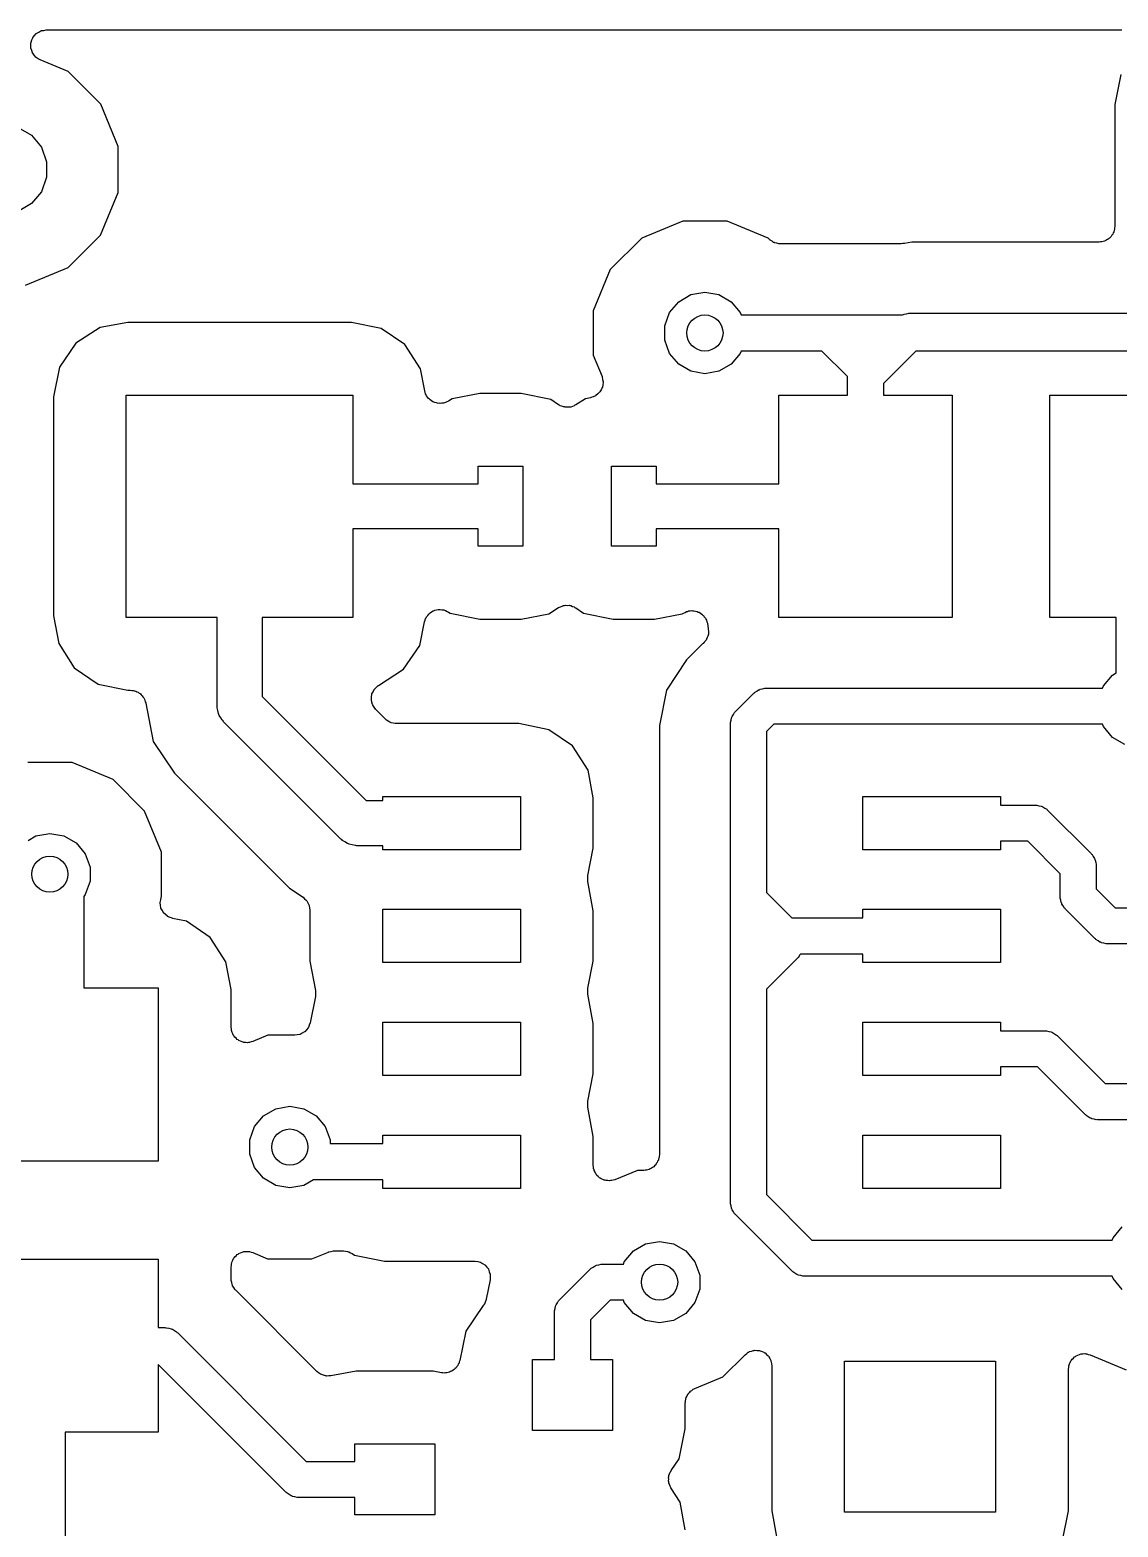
# Model space of a CAD drawing. Extents: x 91.5 to 190, y -113.6 to -60.2.
# Drawn here: x 115.16 to 127.4, y -77.97 to -61.12 of the extents above; entities that cross this region are included whole.
import ezdxf

# ---------------------------------------------------------------- set-up
doc = ezdxf.new("R2010")
doc.units = 0
doc.header["$MEASUREMENT"] = 0
doc.layers.add('BLACK', color=7, linetype='CONTINUOUS')

msp = doc.modelspace()

# ---------------------------------------------------------------- linework, layer by layer
at = {"layer": 'Black'}
for p, q in [((115.233, -61.1562), (115.256, -61.1439)), ((115.256, -61.1439), (115.279, -61.1306)), ((115.279, -61.1306), (115.283, -61.1299)), ((115.283, -61.1299), (115.287, -61.1281)), ((115.287, -61.1281), (115.313, -61.1246)), ((115.313, -61.1246), (115.339, -61.12)), ((115.339, -61.12), (127.44, -61.12)), ((115.165, -61.3183), (115.166, -61.2917)), ((115.166, -61.322), (115.165, -61.3183)), ((115.166, -61.265), (115.168, -61.2613)), ((115.166, -61.2917), (115.166, -61.265)), ((115.168, -61.2574), (115.178, -61.2328)), ((115.168, -61.2613), (115.168, -61.2574)), ((115.178, -61.2328), (115.187, -61.2077)), ((115.187, -61.2077), (115.19, -61.2047)), ((115.19, -61.2047), (115.191, -61.2011)), ((115.191, -61.2011), (115.209, -61.1815)), ((115.209, -61.1815), (115.226, -61.1611)), ((115.226, -61.1611), (115.23, -61.1591)), ((115.23, -61.1591), (115.233, -61.1562)), ((115.166, -61.326), (115.166, -61.322)), ((115.176, -61.351), (115.166, -61.326)), ((115.183, -61.3764), (115.176, -61.351)), ((115.186, -61.3795), (115.183, -61.3764)), ((115.187, -61.3832), (115.186, -61.3795)), ((115.204, -61.4036), (115.187, -61.3832)), ((115.221, -61.4248), (115.204, -61.4036)), ((115.224, -61.4269), (115.221, -61.4248)), ((115.226, -61.4299), (115.224, -61.4269)), ((115.249, -61.4433), (115.226, -61.4299)), ((115.272, -61.4576), (115.249, -61.4433)), ((115.587, -61.5886), (115.272, -61.4576)), ((115.953, -61.9546), (115.587, -61.5886)), ((127.429, -61.6227), (127.361, -61.9576)), ((116.15, -62.4325), (115.953, -61.9546)), ((127.361, -61.9576), (127.361, -63.3313)), ((115.022, -62.2184), (115.173, -62.3055)), ((115.173, -62.3055), (115.285, -62.439)), ((115.285, -62.439), (115.344, -62.6028)), ((116.15, -62.9497), (116.15, -62.4325)), ((115.344, -62.6028), (115.344, -62.7772)), ((115.344, -62.7772), (115.285, -62.941)), ((115.285, -62.941), (115.173, -63.0745)), ((115.951, -63.4274), (116.15, -62.9497)), ((115.173, -63.0745), (115.022, -63.1616)), ((122.501, -63.2726), (122.039, -63.4636)), ((123.001, -63.273), (122.501, -63.2726)), ((123.463, -63.4648), (123.001, -63.273)), ((127.361, -63.3313), (127.358, -63.3464)), ((115.585, -63.7927), (115.951, -63.4274)), ((122.039, -63.4636), (121.685, -63.8169)), ((123.474, -63.4753), (123.463, -63.4648)), ((123.48, -63.4798), (123.474, -63.4753)), ((123.485, -63.4857), (123.48, -63.4798)), ((123.505, -63.4972), (123.485, -63.4857)), ((123.523, -63.5103), (123.505, -63.4972)), ((125.077, -63.5068), (124.994, -63.5234)), ((127.185, -63.5068), (125.077, -63.5068)), ((127.201, -63.5041), (127.185, -63.5068)), ((127.216, -63.5041), (127.201, -63.5041)), ((127.23, -63.4989), (127.216, -63.5041)), ((127.245, -63.4962), (127.23, -63.4989)), ((127.259, -63.4885), (127.245, -63.4962)), ((127.273, -63.4833), (127.259, -63.4885)), ((127.285, -63.4734), (127.273, -63.4833)), ((127.298, -63.4657), (127.285, -63.4734)), ((127.308, -63.454), (127.298, -63.4657)), ((127.32, -63.4441), (127.308, -63.454)), ((127.328, -63.4308), (127.32, -63.4441)), ((127.337, -63.419), (127.328, -63.4308)), ((127.343, -63.4046), (127.337, -63.419)), ((127.35, -63.3913), (127.343, -63.4046)), ((127.353, -63.3762), (127.35, -63.3913)), ((127.358, -63.3618), (127.353, -63.3762)), ((127.358, -63.3464), (127.358, -63.3618)), ((123.531, -63.5123), (123.523, -63.5103)), ((123.538, -63.5162), (123.531, -63.5123)), ((123.56, -63.5202), (123.538, -63.5162)), ((123.582, -63.5261), (123.56, -63.5202)), ((123.59, -63.5254), (123.582, -63.5261)), ((123.598, -63.5268), (123.59, -63.5254)), ((124.959, -63.5268), (123.598, -63.5268)), ((124.976, -63.5238), (124.959, -63.5268)), ((124.994, -63.5234), (124.976, -63.5238)), ((115.107, -63.9902), (115.585, -63.7927)), ((121.685, -63.8169), (121.493, -64.2788)), ((122.353, -64.3005), (122.455, -64.1784)), ((122.455, -64.1784), (122.593, -64.0987)), ((122.593, -64.0987), (122.75, -64.0711)), ((122.75, -64.0711), (122.907, -64.0987)), ((122.907, -64.0987), (123.045, -64.1784)), ((123.045, -64.1784), (123.147, -64.3005)), ((121.493, -64.2788), (121.493, -64.779)), ((122.298, -64.4503), (122.353, -64.3005)), ((123.147, -64.3005), (123.157, -64.3268)), ((123.157, -64.3268), (124.973, -64.3268)), ((124.973, -64.3268), (124.974, -64.3258)), ((124.974, -64.3258), (124.983, -64.3235)), ((124.983, -64.3235), (124.991, -64.3191)), ((124.991, -64.3191), (125.017, -64.3144)), ((125.017, -64.3144), (125.042, -64.3076)), ((125.042, -64.3076), (125.051, -64.3084)), ((125.051, -64.3084), (125.06, -64.3068)), ((125.06, -64.3068), (128.88, -64.3068)), ((115.945, -64.4695), (115.671, -64.6454)), ((116.256, -64.4109), (115.945, -64.4695)), ((118.772, -64.4109), (116.256, -64.4109)), ((119.107, -64.4787), (118.772, -64.4109)), ((119.375, -64.6613), (119.107, -64.4787)), ((122.298, -64.6097), (122.298, -64.4503)), ((115.671, -64.6454), (115.489, -64.9127)), ((119.55, -64.9346), (119.375, -64.6613)), ((122.353, -64.7595), (122.298, -64.6097)), ((121.493, -64.779), (121.592, -65.0192)), ((122.455, -64.8816), (122.353, -64.7595)), ((123.147, -64.7595), (123.045, -64.8816)), ((123.157, -64.7332), (123.147, -64.7595)), ((124.066, -64.7332), (123.157, -64.7332)), ((124.352, -65.0192), (124.066, -64.7332)), ((125.124, -64.7332), (124.758, -65.0992)), ((128.816, -64.7332), (125.124, -64.7332)), ((115.489, -64.9127), (115.421, -65.2476)), ((119.597, -65.1805), (119.55, -64.9346)), ((121.592, -65.0192), (121.592, -65.022)), ((121.592, -65.022), (121.594, -65.0243)), ((121.594, -65.0243), (121.599, -65.0517)), ((122.593, -64.9613), (122.455, -64.8816)), ((122.75, -64.9889), (122.593, -64.9613)), ((122.907, -64.9613), (122.75, -64.9889)), ((123.045, -64.8816), (122.907, -64.9613)), ((124.352, -65.23), (124.352, -65.0192)), ((119.603, -65.1978), (119.597, -65.1805)), ((121.569, -65.1932), (121.567, -65.1951)), ((121.582, -65.1686), (121.569, -65.1932)), ((121.595, -65.1444), (121.582, -65.1686)), ((121.596, -65.1416), (121.595, -65.1444)), ((121.597, -65.1392), (121.596, -65.1416)), ((121.601, -65.1117), (121.597, -65.1392)), ((121.599, -65.0517), (121.605, -65.0788)), ((121.605, -65.0842), (121.601, -65.1117)), ((121.605, -65.0788), (121.605, -65.0815)), ((121.605, -65.0815), (121.605, -65.0842)), ((124.758, -65.0992), (124.758, -65.23)), ((115.421, -65.2476), (115.421, -67.7136)), ((116.24, -67.73), (116.24, -65.23)), ((116.24, -65.23), (118.79, -65.23)), ((118.79, -65.23), (118.79, -66.226)), ((119.607, -65.2159), (119.603, -65.1978)), ((119.614, -65.2261), (119.607, -65.2159)), ((119.618, -65.2375), (119.614, -65.2261)), ((119.63, -65.2516), (119.618, -65.2375)), ((119.64, -65.2672), (119.63, -65.2516)), ((119.65, -65.2745), (119.64, -65.2672)), ((119.658, -65.2837), (119.65, -65.2745)), ((119.674, -65.2928), (119.658, -65.2837)), ((119.689, -65.3041), (119.674, -65.2928)), ((119.7, -65.3077), (119.689, -65.3041)), ((119.711, -65.3136), (119.7, -65.3077)), ((119.729, -65.3166), (119.711, -65.3136)), ((119.747, -65.3221), (119.729, -65.3166)), ((119.759, -65.3215), (119.747, -65.3221)), ((119.771, -65.3235), (119.759, -65.3215)), ((119.789, -65.3201), (119.771, -65.3235)), ((119.808, -65.3192), (119.789, -65.3201)), ((119.819, -65.3145), (119.808, -65.3192)), ((119.831, -65.3122), (119.819, -65.3145)), ((119.847, -65.3028), (119.831, -65.3122)), ((119.864, -65.2956), (119.847, -65.3028)), ((119.905, -65.2695), (119.864, -65.2956)), ((120.216, -65.2109), (119.905, -65.2695)), ((120.682, -65.2109), (120.216, -65.2109)), ((121.017, -65.2787), (120.682, -65.2109)), ((121.102, -65.3367), (121.017, -65.2787)), ((121.112, -65.3412), (121.102, -65.3367)), ((121.121, -65.3478), (121.112, -65.3412)), ((121.14, -65.3537), (121.121, -65.3478)), ((121.158, -65.3618), (121.14, -65.3537)), ((121.169, -65.3626), (121.158, -65.3618)), ((121.258, -65.3553), (121.24, -65.3629)), ((121.277, -65.35), (121.258, -65.3553)), ((121.286, -65.3436), (121.277, -65.35)), ((121.296, -65.3394), (121.286, -65.3436)), ((121.405, -65.2695), (121.296, -65.3394)), ((121.462, -65.2587), (121.405, -65.2695)), ((121.465, -65.2578), (121.462, -65.2587)), ((121.467, -65.2576), (121.465, -65.2578)), ((121.493, -65.247), (121.467, -65.2576)), ((121.519, -65.2372), (121.493, -65.247)), ((121.521, -65.2354), (121.519, -65.2372)), ((121.524, -65.2344), (121.521, -65.2354)), ((121.544, -65.2156), (121.524, -65.2344)), ((121.565, -65.1975), (121.544, -65.2156)), ((121.567, -65.1951), (121.565, -65.1975)), ((123.58, -66.226), (123.58, -65.23)), ((123.58, -65.23), (124.352, -65.23)), ((124.758, -65.23), (125.53, -65.23)), ((125.53, -65.23), (125.53, -67.73)), ((126.63, -67.73), (126.63, -65.23)), ((126.63, -65.23), (128.58, -65.23)), ((121.179, -65.3659), (121.169, -65.3626)), ((121.199, -65.3649), (121.179, -65.3659)), ((121.218, -65.3664), (121.199, -65.3649)), ((121.229, -65.3635), (121.218, -65.3664)), ((121.24, -65.3629), (121.229, -65.3635)), ((120.2, -66.226), (120.2, -66.03)), ((120.2, -66.03), (120.7, -66.03)), ((120.7, -66.03), (120.7, -66.4355)), ((121.7, -66.4355), (121.7, -66.03)), ((121.7, -66.03), (122.2, -66.03)), ((122.2, -66.03), (122.2, -66.226)), ((118.79, -66.226), (120.2, -66.226)), ((122.2, -66.226), (123.58, -66.226)), ((120.7, -66.4355), (120.7, -66.4359)), ((120.7, -66.4359), (120.7, -66.5241)), ((120.7, -66.5241), (120.7, -66.5245)), ((120.7, -66.5245), (120.7, -66.93)), ((121.7, -66.4359), (121.7, -66.4355)), ((121.7, -66.5241), (121.7, -66.4359)), ((121.7, -66.5245), (121.7, -66.5241)), ((121.7, -66.93), (121.7, -66.5245)), ((120.2, -66.734), (118.79, -66.734)), ((118.79, -66.734), (118.79, -67.73)), ((120.2, -66.93), (120.2, -66.734)), ((123.58, -66.734), (122.2, -66.734)), ((122.2, -66.734), (122.2, -66.93)), ((123.58, -67.73), (123.58, -66.734)), ((120.7, -66.93), (120.2, -66.93)), ((122.2, -66.93), (121.7, -66.93)), ((115.421, -67.7136), (115.48, -68.0254)), ((119.618, -67.7235), (119.631, -67.7087)), ((119.631, -67.7087), (119.642, -67.6924)), ((119.642, -67.6924), (119.651, -67.686)), ((119.651, -67.686), (119.658, -67.6778)), ((119.658, -67.6778), (119.675, -67.6684)), ((119.675, -67.6684), (119.691, -67.6569)), ((119.691, -67.6569), (119.702, -67.6539)), ((119.702, -67.6539), (119.712, -67.6487)), ((119.712, -67.6487), (119.731, -67.6457)), ((119.731, -67.6457), (119.75, -67.6404)), ((119.75, -67.6404), (119.761, -67.6412)), ((119.761, -67.6412), (119.772, -67.6396)), ((119.772, -67.6396), (119.791, -67.6435)), ((119.791, -67.6435), (119.811, -67.645)), ((119.811, -67.645), (119.821, -67.6495)), ((119.821, -67.6495), (119.832, -67.6517)), ((119.832, -67.6517), (119.848, -67.662)), ((119.848, -67.662), (119.866, -67.6702)), ((119.866, -67.6702), (119.883, -67.6813)), ((119.883, -67.6813), (120.218, -67.7491)), ((120.684, -67.7491), (120.995, -67.6905)), ((120.995, -67.6905), (121.104, -67.6206)), ((121.104, -67.6206), (121.114, -67.6164)), ((121.114, -67.6164), (121.123, -67.61)), ((121.123, -67.61), (121.142, -67.6047)), ((121.142, -67.6047), (121.16, -67.5971)), ((121.16, -67.5971), (121.171, -67.5965)), ((121.171, -67.5965), (121.182, -67.5936)), ((121.182, -67.5936), (121.201, -67.5951)), ((121.201, -67.5951), (121.221, -67.5941)), ((121.221, -67.5941), (121.231, -67.5974)), ((121.231, -67.5974), (121.242, -67.5982)), ((121.242, -67.5982), (121.26, -67.6063)), ((121.26, -67.6063), (121.279, -67.6122)), ((121.279, -67.6122), (121.288, -67.6188)), ((121.288, -67.6188), (121.298, -67.6233)), ((121.298, -67.6233), (121.383, -67.6813)), ((121.383, -67.6813), (121.718, -67.7491)), ((122.184, -67.7491), (122.495, -67.6905)), ((122.495, -67.6905), (122.509, -67.6816)), ((122.509, -67.6816), (122.526, -67.6744)), ((122.526, -67.6744), (122.542, -67.665)), ((122.542, -67.665), (122.554, -67.6627)), ((122.554, -67.6627), (122.565, -67.658)), ((122.565, -67.658), (122.584, -67.6571)), ((122.584, -67.6571), (122.602, -67.6537)), ((122.602, -67.6537), (122.614, -67.6557)), ((122.614, -67.6557), (122.626, -67.6551)), ((122.626, -67.6551), (122.644, -67.6606)), ((122.644, -67.6606), (122.662, -67.6636)), ((122.662, -67.6636), (122.673, -67.6696)), ((122.673, -67.6696), (122.684, -67.6732)), ((122.684, -67.6732), (122.699, -67.6844)), ((122.699, -67.6844), (122.715, -67.6935)), ((122.715, -67.6935), (122.723, -67.7027)), ((122.723, -67.7027), (122.733, -67.7101)), ((122.733, -67.7101), (122.743, -67.7257)), ((117.261, -67.73), (116.24, -67.73)), ((117.261, -68.725), (117.261, -67.73)), ((118.79, -67.73), (117.769, -67.73)), ((117.769, -67.73), (117.769, -68.6198)), ((119.541, -68.0473), (119.595, -67.7802)), ((119.595, -67.7802), (119.603, -67.7618)), ((119.603, -67.7618), (119.607, -67.7427)), ((119.607, -67.7427), (119.614, -67.7337)), ((119.614, -67.7337), (119.618, -67.7235)), ((120.218, -67.7491), (120.684, -67.7491)), ((121.718, -67.7491), (122.184, -67.7491)), ((122.743, -67.7257), (122.755, -67.7397)), ((122.755, -67.7397), (122.759, -67.7511)), ((122.759, -67.7511), (122.766, -67.7613)), ((122.766, -67.7613), (122.77, -67.7794)), ((122.77, -67.7794), (122.777, -67.7968)), ((122.777, -67.7968), (122.788, -67.858)), ((122.788, -67.858), (122.788, -67.8687)), ((122.788, -67.8687), (122.791, -67.879)), ((122.791, -67.879), (122.789, -67.8989)), ((125.53, -67.73), (123.58, -67.73)), ((127.376, -67.73), (126.63, -67.73)), ((127.376, -68.3548), (127.376, -67.73)), ((115.48, -68.0254), (115.655, -68.2987)), ((119.359, -68.3146), (119.541, -68.0473)), ((122.724, -68.027), (122.543, -68.2084)), ((122.73, -68.0236), (122.724, -68.027)), ((122.743, -68.0081), (122.73, -68.0236)), ((122.757, -67.9943), (122.743, -68.0081)), ((122.762, -67.9847), (122.757, -67.9943)), ((122.769, -67.9765), (122.762, -67.9847)), ((122.775, -67.9576), (122.769, -67.9765)), ((122.784, -67.9396), (122.775, -67.9576)), ((122.785, -67.929), (122.784, -67.9396)), ((122.789, -67.919), (122.785, -67.929)), ((122.789, -67.8989), (122.789, -67.919)), ((122.543, -68.2084), (122.316, -68.5474)), ((115.655, -68.2987), (115.923, -68.4813)), ((119.077, -68.4957), (119.359, -68.3146)), ((127.233, -68.5005), (127.335, -68.3784)), ((127.335, -68.3784), (127.376, -68.3548)), ((115.923, -68.4813), (116.258, -68.5491)), ((116.258, -68.5491), (116.285, -68.5491)), ((116.285, -68.5491), (116.301, -68.5518)), ((116.301, -68.5518), (116.316, -68.5518)), ((116.316, -68.5518), (116.33, -68.557)), ((116.33, -68.557), (116.331, -68.5571)), ((116.331, -68.5571), (116.342, -68.5588)), ((116.342, -68.5588), (116.343, -68.5592)), ((116.343, -68.5592), (116.346, -68.5597)), ((116.346, -68.5597), (116.359, -68.5674)), ((119.017, -68.5672), (119.028, -68.5427)), ((119.028, -68.5427), (119.031, -68.5402)), ((119.031, -68.5402), (119.032, -68.5371)), ((119.032, -68.5371), (119.052, -68.5187)), ((119.052, -68.5187), (119.071, -68.4996)), ((119.071, -68.4996), (119.075, -68.4981)), ((119.075, -68.4981), (119.077, -68.4957)), ((122.316, -68.5474), (122.237, -68.9473)), ((123.309, -68.5743), (123.332, -68.5611)), ((123.332, -68.5611), (123.354, -68.5458)), ((123.354, -68.5458), (123.363, -68.5435)), ((123.363, -68.5435), (123.371, -68.5391)), ((123.371, -68.5391), (123.397, -68.5344)), ((123.397, -68.5344), (123.422, -68.5276)), ((123.422, -68.5276), (123.431, -68.5284)), ((123.431, -68.5284), (123.44, -68.5268)), ((123.44, -68.5268), (127.223, -68.5268)), ((127.223, -68.5268), (127.233, -68.5005)), ((116.359, -68.5674), (116.373, -68.5726)), ((116.373, -68.5726), (116.385, -68.5824)), ((116.385, -68.5824), (116.395, -68.5881)), ((116.395, -68.5881), (116.396, -68.5888)), ((116.396, -68.5888), (116.398, -68.5902)), ((116.398, -68.5902), (116.408, -68.6019)), ((116.408, -68.6019), (116.42, -68.6118)), ((116.42, -68.6118), (116.427, -68.6246)), ((116.427, -68.6246), (116.436, -68.634)), ((116.436, -68.634), (116.436, -68.635)), ((116.436, -68.635), (116.437, -68.6369)), ((116.437, -68.6369), (116.443, -68.6513)), ((116.443, -68.6513), (116.45, -68.6646)), ((116.45, -68.6646), (116.453, -68.6785)), ((116.453, -68.6785), (116.458, -68.6908)), ((116.458, -68.6908), (116.458, -68.6939)), ((116.458, -68.6939), (116.458, -68.6941)), ((116.458, -68.6941), (116.458, -68.6943)), ((116.458, -68.6943), (116.544, -69.127)), ((117.263, -68.736), (117.261, -68.725)), ((117.769, -68.6198), (118.94, -69.791)), ((118.997, -68.6518), (119, -68.6249)), ((118.998, -68.6552), (118.997, -68.6518)), ((118.997, -68.6586), (118.998, -68.6552)), ((119.004, -68.6848), (118.997, -68.6586)), ((119, -68.6249), (119.003, -68.5979)), ((119.003, -68.5979), (119.004, -68.5948)), ((119.004, -68.5913), (119.017, -68.5672)), ((119.004, -68.5948), (119.004, -68.5913)), ((119.01, -68.7112), (119.004, -68.6848)), ((119.012, -68.7141), (119.01, -68.7112)), ((119.013, -68.7175), (119.012, -68.7141)), ((119.029, -68.7397), (119.013, -68.7175)), ((123.096, -68.7863), (123.296, -68.5863)), ((123.296, -68.5863), (123.304, -68.5812)), ((123.304, -68.5812), (123.309, -68.5743)), ((117.262, -68.7471), (117.263, -68.736)), ((117.271, -68.7792), (117.262, -68.7471)), ((117.276, -68.8119), (117.271, -68.7792)), ((117.282, -68.8216), (117.276, -68.8119)), ((117.285, -68.8323), (117.282, -68.8216)), ((117.304, -68.8595), (117.285, -68.8323)), ((117.32, -68.8883), (117.304, -68.8595)), ((117.329, -68.8955), (117.32, -68.8883)), ((117.335, -68.9046), (117.329, -68.8955)), ((119.043, -68.7625), (119.029, -68.7397)), ((119.046, -68.7646), (119.043, -68.7625)), ((119.048, -68.7674), (119.046, -68.7646)), ((119.155, -68.8745), (119.048, -68.7674)), ((119.161, -68.8789), (119.155, -68.8745)), ((119.166, -68.8848), (119.161, -68.8789)), ((119.186, -68.8963), (119.166, -68.8848)), ((119.205, -68.9094), (119.186, -68.8963)), ((123.038, -68.9123), (123.044, -68.8867)), ((123.044, -68.8867), (123.049, -68.8605)), ((123.049, -68.8605), (123.054, -68.8528)), ((123.054, -68.8528), (123.056, -68.8441)), ((123.056, -68.8441), (123.071, -68.8224)), ((123.071, -68.8224), (123.084, -68.7994)), ((123.084, -68.7994), (123.091, -68.7936)), ((123.091, -68.7936), (123.096, -68.7863)), ((118.655, -70.2246), (117.335, -68.9046)), ((119.212, -68.9114), (119.205, -68.9094)), ((119.219, -68.9153), (119.212, -68.9114)), ((119.242, -68.9193), (119.219, -68.9153)), ((119.264, -68.9252), (119.242, -68.9193)), ((119.272, -68.9245), (119.264, -68.9252)), ((119.279, -68.9259), (119.272, -68.9245)), ((120.657, -68.9259), (119.279, -68.9259)), ((120.992, -68.9937), (120.657, -68.9259)), ((121.26, -69.1763), (120.992, -68.9937)), ((122.237, -68.9473), (122.237, -73.7771)), ((123.037, -68.93), (123.038, -68.9212)), ((123.037, -70.91), (123.037, -68.93)), ((123.038, -68.9212), (123.038, -68.9123)), ((123.524, -68.9332), (123.443, -69.0142)), ((123.443, -69.0142), (123.443, -70.8258)), ((127.223, -68.9332), (123.524, -68.9332)), ((127.233, -68.9595), (127.223, -68.9332)), ((127.335, -69.0816), (127.233, -68.9595)), ((116.544, -69.127), (116.782, -69.4825)), ((121.435, -69.4496), (121.26, -69.1763)), ((127.473, -69.1613), (127.335, -69.0816)), ((115.631, -69.363), (115.131, -69.3626)), ((116.093, -69.5548), (115.631, -69.363)), ((116.446, -69.9088), (116.093, -69.5548)), ((116.782, -69.4825), (118.077, -70.7781)), ((121.494, -69.7614), (121.435, -69.4496)), ((116.637, -70.371), (116.446, -69.9088)), ((118.94, -69.791), (119.125, -69.791)), ((119.125, -69.791), (119.125, -69.745)), ((119.125, -69.745), (120.675, -69.745)), ((120.675, -69.745), (120.675, -70.345)), ((121.494, -70.3274), (121.494, -69.7614)), ((124.525, -70.345), (124.525, -69.745)), ((124.525, -69.745), (126.075, -69.745)), ((126.075, -69.745), (126.075, -69.8418)), ((126.075, -69.8418), (126.465, -69.8418)), ((126.465, -69.8418), (126.474, -69.8434)), ((126.474, -69.8434), (126.483, -69.8426)), ((126.483, -69.8426), (126.508, -69.8494)), ((126.508, -69.8494), (126.534, -69.8541)), ((126.534, -69.8541), (126.542, -69.8585)), ((126.542, -69.8585), (126.551, -69.8608)), ((126.551, -69.8608), (126.573, -69.8761)), ((126.573, -69.8761), (126.596, -69.8893)), ((126.596, -69.8893), (126.601, -69.8962)), ((126.601, -69.8962), (126.609, -69.9013)), ((126.609, -69.9013), (127.094, -70.3863)), ((115.136, -70.239), (115.223, -70.1887)), ((115.223, -70.1887), (115.38, -70.1611)), ((115.38, -70.1611), (115.537, -70.1887)), ((115.537, -70.1887), (115.675, -70.2684)), ((118.665, -70.231), (118.655, -70.2246)), ((118.672, -70.2396), (118.665, -70.231)), ((118.7, -70.2562), (118.672, -70.2396)), ((115.675, -70.2684), (115.777, -70.3905)), ((115.777, -70.3905), (115.832, -70.5403)), ((116.637, -70.8712), (116.637, -70.371)), ((118.728, -70.2752), (118.7, -70.2562)), ((118.738, -70.2781), (118.728, -70.2752)), ((118.748, -70.2837), (118.738, -70.2781)), ((118.781, -70.2894), (118.748, -70.2837)), ((118.813, -70.298), (118.781, -70.2894)), ((118.824, -70.2971), (118.813, -70.298)), ((118.835, -70.299), (118.824, -70.2971)), ((119.125, -70.299), (118.835, -70.299)), ((119.125, -70.345), (119.125, -70.299)), ((120.675, -70.345), (119.125, -70.345)), ((121.432, -70.6329), (121.494, -70.3274)), ((126.075, -70.345), (124.525, -70.345)), ((126.381, -70.2482), (126.075, -70.2482)), ((126.075, -70.2482), (126.075, -70.345)), ((126.747, -70.6142), (126.381, -70.2482)), ((127.094, -70.3863), (127.099, -70.3936)), ((127.099, -70.3936), (127.106, -70.3994)), ((127.106, -70.3994), (127.119, -70.4224)), ((115.832, -70.5403), (115.832, -70.6997)), ((127.119, -70.4224), (127.134, -70.4441)), ((127.134, -70.4441), (127.136, -70.4528)), ((127.136, -70.4528), (127.141, -70.4605)), ((127.141, -70.4605), (127.146, -70.4866)), ((127.146, -70.4866), (127.152, -70.5123)), ((127.152, -70.5123), (127.152, -70.5212)), ((127.152, -70.5212), (127.153, -70.53)), ((127.153, -70.53), (127.153, -70.7858)), ((115.832, -70.6997), (115.777, -70.8495)), ((121.431, -70.6392), (121.432, -70.6361)), ((121.431, -70.6665), (121.431, -70.6392)), ((121.431, -70.6938), (121.431, -70.6665)), ((121.432, -70.6969), (121.431, -70.6938)), ((121.432, -70.6361), (121.432, -70.6329)), ((121.432, -70.7002), (121.432, -70.6969)), ((121.494, -71.0314), (121.432, -70.7002)), ((126.747, -70.87), (126.747, -70.6142)), ((115.777, -70.8495), (115.761, -70.8691)), ((115.761, -70.8691), (115.761, -71.9)), ((116.621, -70.9373), (116.627, -70.9092)), ((116.627, -70.9092), (116.633, -70.881)), ((116.633, -70.881), (116.634, -70.8795)), ((116.634, -70.8778), (116.637, -70.8712)), ((116.634, -70.8795), (116.634, -70.8778)), ((118.077, -70.7781), (118.228, -70.8786)), ((118.228, -70.8786), (118.246, -70.8957)), ((118.246, -70.8957), (118.265, -70.9117)), ((118.265, -70.9117), (118.268, -70.9167)), ((118.268, -70.9167), (118.272, -70.9207)), ((118.272, -70.9207), (118.283, -70.943)), ((123.037, -71.83), (123.037, -70.91)), ((123.443, -70.8258), (123.729, -71.1118)), ((126.748, -70.8788), (126.747, -70.87)), ((126.748, -70.8877), (126.748, -70.8788)), ((126.754, -70.9133), (126.748, -70.8877)), ((126.759, -70.9395), (126.754, -70.9133)), ((127.153, -70.7858), (127.364, -70.9968)), ((116.621, -70.939), (116.621, -70.9373)), ((116.621, -70.9407), (116.621, -70.939)), ((116.625, -70.9692), (116.621, -70.9407)), ((116.629, -70.9978), (116.625, -70.9692)), ((116.63, -70.9993), (116.629, -70.9978)), ((116.63, -71.001), (116.63, -70.9993)), ((116.644, -71.0263), (116.63, -71.001)), ((116.657, -71.0519), (116.644, -71.0263)), ((116.658, -71.053), (116.657, -71.0519)), ((116.659, -71.0545), (116.658, -71.053)), ((116.681, -71.0736), (116.659, -71.0545)), ((116.702, -71.0931), (116.681, -71.0736)), ((118.283, -70.943), (118.295, -70.9645)), ((118.295, -70.9645), (118.296, -70.9702)), ((118.296, -70.9702), (118.299, -70.9754)), ((118.299, -70.9754), (118.302, -71)), ((118.302, -71), (118.306, -71.0245)), ((118.306, -71.0245), (118.306, -71.5986)), ((119.125, -71.615), (119.125, -71.015)), ((119.125, -71.015), (120.675, -71.015)), ((120.675, -71.015), (120.675, -71.615)), ((121.494, -71.5974), (121.494, -71.0314)), ((124.525, -71.1118), (124.525, -71.015)), ((124.525, -71.015), (126.075, -71.015)), ((126.075, -71.015), (126.075, -71.615)), ((126.764, -70.9472), (126.759, -70.9395)), ((126.766, -70.9559), (126.764, -70.9472)), ((126.781, -70.9776), (126.766, -70.9559)), ((126.794, -71.0006), (126.781, -70.9776)), ((126.801, -71.0064), (126.794, -71.0006)), ((126.806, -71.0137), (126.801, -71.0064)), ((127.136, -71.3437), (126.806, -71.0137)), ((127.364, -70.9968), (128, -70.9968)), ((116.703, -71.0937), (116.702, -71.0931)), ((116.705, -71.0949), (116.703, -71.0937)), ((116.732, -71.1054), (116.705, -71.0949)), ((116.758, -71.1164), (116.732, -71.1054)), ((116.76, -71.1165), (116.758, -71.1164)), ((116.761, -71.1171), (116.76, -71.1165)), ((116.917, -71.1487), (116.761, -71.1171)), ((117.185, -71.3313), (116.917, -71.1487)), ((123.729, -71.1118), (124.525, -71.1118)), ((117.36, -71.6046), (117.185, -71.3313)), ((127.144, -71.3488), (127.136, -71.3437)), ((127.149, -71.3557), (127.144, -71.3488)), ((127.172, -71.3689), (127.149, -71.3557)), ((127.194, -71.3842), (127.172, -71.3689)), ((127.203, -71.3865), (127.194, -71.3842)), ((127.211, -71.3909), (127.203, -71.3865)), ((127.237, -71.3956), (127.211, -71.3909)), ((127.262, -71.4024), (127.237, -71.3956)), ((127.271, -71.4016), (127.262, -71.4024)), ((127.28, -71.4032), (127.271, -71.4016)), ((128, -71.4032), (127.28, -71.4032)), ((123.789, -71.5687), (123.443, -71.9142)), ((123.794, -71.5614), (123.789, -71.5687)), ((123.801, -71.5556), (123.794, -71.5614)), ((123.814, -71.5326), (123.801, -71.5556)), ((123.824, -71.5182), (123.814, -71.5326)), ((124.525, -71.5182), (123.824, -71.5182)), ((124.525, -71.615), (124.525, -71.5182)), ((117.419, -71.9164), (117.36, -71.6046)), ((118.306, -71.5986), (118.368, -71.9298)), ((120.675, -71.615), (119.125, -71.615)), ((121.432, -71.9029), (121.494, -71.5974)), ((126.075, -71.615), (124.525, -71.615)), ((115.761, -71.9), (116.6, -71.9)), ((116.6, -71.9), (116.6, -73.85)), ((117.419, -72.3404), (117.419, -71.9164)), ((118.368, -71.9298), (118.368, -71.9331)), ((121.431, -71.9092), (121.432, -71.9061)), ((121.431, -71.9365), (121.431, -71.9092)), ((121.432, -71.9061), (121.432, -71.9029)), ((123.037, -74.31), (123.037, -71.83)), ((123.443, -71.9142), (123.443, -74.2258)), ((118.368, -71.9971), (118.308, -72.2922)), ((118.368, -71.9331), (118.369, -71.9362)), ((118.369, -71.9908), (118.368, -71.9939)), ((118.368, -71.9939), (118.368, -71.9971)), ((118.369, -71.9362), (118.369, -71.9635)), ((118.369, -71.9635), (118.369, -71.9908)), ((121.431, -71.9638), (121.431, -71.9365)), ((121.432, -71.9669), (121.431, -71.9638)), ((121.432, -71.9702), (121.432, -71.9669)), ((121.494, -72.3014), (121.432, -71.9702)), ((117.422, -72.3592), (117.419, -72.3404)), ((117.423, -72.3782), (117.422, -72.3592)), ((117.428, -72.389), (117.423, -72.3782)), ((117.43, -72.4004), (117.428, -72.389)), ((117.439, -72.4169), (117.43, -72.4004)), ((117.447, -72.4345), (117.439, -72.4169)), ((117.454, -72.4431), (117.447, -72.4345)), ((117.831, -72.4326), (117.662, -72.5026)), ((118.136, -72.4328), (117.831, -72.4326)), ((118.164, -72.4279), (118.136, -72.4328)), ((118.192, -72.4237), (118.164, -72.4279)), ((118.194, -72.4227), (118.192, -72.4237)), ((118.196, -72.4223), (118.194, -72.4227)), ((118.22, -72.4082), (118.196, -72.4223)), ((118.245, -72.3946), (118.22, -72.4082)), ((118.247, -72.393), (118.245, -72.3946)), ((118.249, -72.3919), (118.247, -72.393)), ((118.267, -72.3702), (118.249, -72.3919)), ((118.286, -72.3489), (118.267, -72.3702)), ((118.287, -72.3469), (118.286, -72.3489)), ((118.288, -72.3452), (118.287, -72.3469)), ((118.298, -72.3186), (118.288, -72.3452)), ((118.308, -72.2922), (118.298, -72.3186)), ((119.125, -72.885), (119.125, -72.285)), ((119.125, -72.285), (120.675, -72.285)), ((120.675, -72.285), (120.675, -72.885)), ((121.494, -72.8674), (121.494, -72.3014)), ((124.525, -72.885), (124.525, -72.285)), ((124.525, -72.285), (126.075, -72.285)), ((126.075, -72.285), (126.075, -72.3818)), ((126.075, -72.3818), (126.575, -72.3818)), ((126.575, -72.3818), (126.584, -72.3834)), ((126.584, -72.3834), (126.593, -72.3826)), ((126.593, -72.3826), (126.618, -72.3894)), ((126.618, -72.3894), (126.644, -72.3941)), ((126.644, -72.3941), (126.652, -72.3985)), ((126.652, -72.3985), (126.661, -72.4008)), ((126.661, -72.4008), (126.683, -72.4161)), ((126.683, -72.4161), (126.706, -72.4293)), ((126.706, -72.4293), (126.711, -72.4362)), ((126.711, -72.4362), (126.719, -72.4413)), ((117.46, -72.4532), (117.454, -72.4431)), ((117.475, -72.4654), (117.46, -72.4532)), ((117.488, -72.4795), (117.475, -72.4654)), ((117.498, -72.4849), (117.488, -72.4795)), ((117.507, -72.4924), (117.498, -72.4849)), ((117.525, -72.4989), (117.507, -72.4924)), ((117.542, -72.5077), (117.525, -72.4989)), ((117.553, -72.5092), (117.542, -72.5077)), ((117.564, -72.5132), (117.553, -72.5092)), ((117.583, -72.5132), (117.564, -72.5132)), ((117.602, -72.5157), (117.583, -72.5132)), ((117.613, -72.5132), (117.602, -72.5157)), ((117.625, -72.5132), (117.613, -72.5132)), ((117.643, -72.5067), (117.625, -72.5132)), ((117.662, -72.5026), (117.643, -72.5067)), ((126.719, -72.4413), (127.254, -72.9768)), ((120.675, -72.885), (119.125, -72.885)), ((121.432, -73.1729), (121.494, -72.8674)), ((126.075, -72.885), (124.525, -72.885)), ((126.491, -72.7882), (126.075, -72.7882)), ((126.075, -72.7882), (126.075, -72.885)), ((127.026, -73.3237), (126.491, -72.7882)), ((127.254, -72.9768), (129.48, -72.9768)), ((117.785, -73.3384), (117.923, -73.2587)), ((117.923, -73.2587), (118.08, -73.2311)), ((118.08, -73.2311), (118.237, -73.2587)), ((118.237, -73.2587), (118.375, -73.3384)), ((121.431, -73.1792), (121.432, -73.1761)), ((121.431, -73.2065), (121.431, -73.1792)), ((121.431, -73.2338), (121.431, -73.2065)), ((121.432, -73.2369), (121.431, -73.2338)), ((121.432, -73.1761), (121.432, -73.1729)), ((121.432, -73.2402), (121.432, -73.2369)), ((121.494, -73.5714), (121.432, -73.2402)), ((117.683, -73.4605), (117.785, -73.3384)), ((118.375, -73.3384), (118.477, -73.4605)), ((127.034, -73.3288), (127.026, -73.3237)), ((127.039, -73.3357), (127.034, -73.3288)), ((127.062, -73.3489), (127.039, -73.3357)), ((127.084, -73.3642), (127.062, -73.3489)), ((127.093, -73.3665), (127.084, -73.3642)), ((127.101, -73.3709), (127.093, -73.3665)), ((127.127, -73.3756), (127.101, -73.3709)), ((127.152, -73.3824), (127.127, -73.3756)), ((127.161, -73.3816), (127.152, -73.3824)), ((127.17, -73.3832), (127.161, -73.3816)), ((129.48, -73.3832), (127.17, -73.3832)), ((117.628, -73.6103), (117.683, -73.4605)), ((117.628, -73.7697), (117.628, -73.6103)), ((118.477, -73.4605), (118.532, -73.6103)), ((118.532, -73.6103), (118.532, -73.6518)), ((119.125, -73.6518), (119.125, -73.555)), ((119.125, -73.555), (120.675, -73.555)), ((120.675, -73.555), (120.675, -74.155)), ((121.494, -73.8955), (121.494, -73.5714)), ((124.525, -74.155), (124.525, -73.555)), ((124.525, -73.555), (126.075, -73.555)), ((126.075, -73.555), (126.075, -74.155)), ((117.683, -73.9195), (117.628, -73.7697)), ((118.532, -73.6518), (119.125, -73.6518)), ((122.237, -73.7771), (122.234, -73.7923)), ((116.6, -73.85), (114.1, -73.85)), ((117.785, -74.0416), (117.683, -73.9195)), ((121.497, -73.9143), (121.494, -73.8955)), ((121.498, -73.9333), (121.497, -73.9143)), ((121.503, -73.9441), (121.498, -73.9333)), ((121.505, -73.9555), (121.503, -73.9441)), ((121.991, -73.9526), (121.737, -74.0577)), ((122.061, -73.9526), (121.991, -73.9526)), ((122.076, -73.95), (122.061, -73.9526)), ((122.092, -73.95), (122.076, -73.95)), ((122.106, -73.9448), (122.092, -73.95)), ((122.121, -73.9421), (122.106, -73.9448)), ((122.135, -73.9344), (122.121, -73.9421)), ((122.149, -73.9291), (122.135, -73.9344)), ((122.161, -73.9193), (122.149, -73.9291)), ((122.174, -73.9117), (122.161, -73.9193)), ((122.184, -73.8999), (122.174, -73.9117)), ((122.196, -73.89), (122.184, -73.8999)), ((122.203, -73.8767), (122.196, -73.89)), ((122.213, -73.865), (122.203, -73.8767)), ((122.218, -73.8505), (122.213, -73.865)), ((122.226, -73.8372), (122.218, -73.8505)), ((122.229, -73.8221), (122.226, -73.8372)), ((122.234, -73.8078), (122.229, -73.8221)), ((122.234, -73.7923), (122.234, -73.8078)), ((117.923, -74.1213), (117.785, -74.0416)), ((118.08, -74.1489), (117.923, -74.1213)), ((118.237, -74.1213), (118.08, -74.1489)), ((118.346, -74.0582), (118.237, -74.1213)), ((119.125, -74.0582), (118.346, -74.0582)), ((119.125, -74.155), (119.125, -74.0582)), ((121.514, -73.972), (121.505, -73.9555)), ((121.522, -73.9897), (121.514, -73.972)), ((121.529, -73.9982), (121.522, -73.9897)), ((121.535, -74.0083), (121.529, -73.9982)), ((121.55, -74.0206), (121.535, -74.0083)), ((121.563, -74.0346), (121.55, -74.0206)), ((121.573, -74.04), (121.563, -74.0346)), ((121.582, -74.0475), (121.573, -74.04)), ((121.6, -74.054), (121.582, -74.0475)), ((121.617, -74.0628), (121.6, -74.054)), ((121.628, -74.0644), (121.617, -74.0628)), ((121.639, -74.0683), (121.628, -74.0644)), ((121.658, -74.0683), (121.639, -74.0683)), ((121.677, -74.0708), (121.658, -74.0683)), ((121.688, -74.0683), (121.677, -74.0708)), ((121.7, -74.0683), (121.688, -74.0683)), ((121.718, -74.0618), (121.7, -74.0683)), ((121.737, -74.0577), (121.718, -74.0618)), ((120.675, -74.155), (119.125, -74.155)), ((123.443, -74.2258), (123.954, -74.7368)), ((126.075, -74.155), (124.525, -74.155)), ((123.038, -74.3188), (123.037, -74.31)), ((123.038, -74.3277), (123.038, -74.3188)), ((123.044, -74.3533), (123.038, -74.3277)), ((123.049, -74.3795), (123.044, -74.3533)), ((123.054, -74.3872), (123.049, -74.3795)), ((123.056, -74.3959), (123.054, -74.3872)), ((123.071, -74.4176), (123.056, -74.3959)), ((123.084, -74.4406), (123.071, -74.4176)), ((123.091, -74.4464), (123.084, -74.4406)), ((123.096, -74.4537), (123.091, -74.4464)), ((123.726, -75.0837), (123.096, -74.4537)), ((127.343, -74.7105), (127.445, -74.5884)), ((121.945, -74.8584), (122.083, -74.7787)), ((122.083, -74.7787), (122.24, -74.7511)), ((122.24, -74.7511), (122.397, -74.7787)), ((122.397, -74.7787), (122.535, -74.8584)), ((123.954, -74.7368), (127.333, -74.7368)), ((127.333, -74.7368), (127.343, -74.7105)), ((114.1, -74.95), (116.6, -74.95)), ((116.6, -74.95), (116.6, -75.7218)), ((117.43, -74.9797), (117.439, -74.9631)), ((117.439, -74.9631), (117.447, -74.9453)), ((117.447, -74.9453), (117.454, -74.9369)), ((117.454, -74.9369), (117.46, -74.9269)), ((117.46, -74.9269), (117.475, -74.9146)), ((117.475, -74.9146), (117.488, -74.9004)), ((117.488, -74.9004), (117.498, -74.8951)), ((117.498, -74.8951), (117.507, -74.8878)), ((117.507, -74.8878), (117.525, -74.8812)), ((117.525, -74.8812), (117.542, -74.8723)), ((117.542, -74.8723), (117.553, -74.8708)), ((117.553, -74.8708), (117.564, -74.8669)), ((117.564, -74.8669), (117.583, -74.8669)), ((117.583, -74.8669), (117.602, -74.8644)), ((117.602, -74.8644), (117.614, -74.8669)), ((117.614, -74.8669), (117.625, -74.8669)), ((117.625, -74.8669), (117.643, -74.8735)), ((117.643, -74.8735), (117.662, -74.8777)), ((117.662, -74.8777), (117.829, -74.947)), ((117.829, -74.947), (118.329, -74.9474)), ((118.329, -74.9474), (118.513, -74.8715)), ((118.513, -74.8715), (118.516, -74.8707)), ((118.516, -74.8707), (118.52, -74.8688)), ((118.52, -74.8688), (118.546, -74.8641)), ((118.546, -74.8641), (118.572, -74.8584)), ((118.572, -74.8584), (118.576, -74.8589)), ((118.576, -74.8589), (118.58, -74.8582)), ((118.58, -74.8582), (118.683, -74.8582)), ((118.683, -74.8582), (118.705, -74.862)), ((118.705, -74.862), (118.727, -74.8637)), ((118.727, -74.8637), (118.735, -74.8673)), ((118.735, -74.8673), (118.743, -74.8688)), ((118.743, -74.8688), (118.762, -74.8798)), ((118.762, -74.8798), (118.782, -74.8888)), ((118.782, -74.8888), (118.808, -74.9063)), ((118.808, -74.9063), (119.143, -74.9741)), ((121.843, -74.9805), (121.945, -74.8584)), ((122.535, -74.8584), (122.637, -74.9805)), ((117.419, -75.0398), (117.422, -75.0208)), ((117.419, -75.1777), (117.419, -75.0398)), ((117.422, -75.0208), (117.423, -75.0016)), ((117.423, -75.0016), (117.428, -74.991)), ((117.428, -74.991), (117.43, -74.9797)), ((119.143, -74.9741), (120.161, -74.9741)), ((120.161, -74.9741), (120.163, -74.9744)), ((120.163, -74.9744), (120.165, -74.9742)), ((120.165, -74.9742), (120.193, -74.9797)), ((120.193, -74.9797), (120.221, -74.9847)), ((120.221, -74.9847), (120.223, -74.9857)), ((120.223, -74.9857), (120.225, -74.986)), ((120.225, -74.986), (120.249, -75.0009)), ((120.249, -75.0009), (120.274, -75.0152)), ((120.274, -75.0152), (120.275, -75.0167)), ((120.275, -75.0167), (120.277, -75.0177)), ((120.277, -75.0177), (120.295, -75.0399)), ((120.295, -75.0399), (120.313, -75.0619)), ((120.313, -75.0619), (120.314, -75.0637)), ((120.314, -75.0637), (120.315, -75.0652)), ((120.315, -75.0652), (120.324, -75.0923)), ((120.324, -75.0923), (120.334, -75.1191)), ((120.334, -75.1191), (120.334, -75.1211)), ((120.334, -75.1211), (120.334, -75.1229)), ((120.334, -75.1229), (120.334, -75.1515)), ((121.116, -75.4063), (121.456, -75.0663)), ((121.456, -75.0663), (121.464, -75.0612)), ((121.464, -75.0612), (121.469, -75.0543)), ((121.469, -75.0543), (121.492, -75.0411)), ((121.492, -75.0411), (121.514, -75.0258)), ((121.514, -75.0258), (121.523, -75.0235)), ((121.523, -75.0235), (121.531, -75.0191)), ((121.531, -75.0191), (121.557, -75.0144)), ((121.557, -75.0144), (121.582, -75.0076)), ((121.582, -75.0076), (121.591, -75.0084)), ((121.591, -75.0084), (121.6, -75.0068)), ((121.6, -75.0068), (121.833, -75.0068)), ((121.833, -75.0068), (121.843, -74.9805)), ((122.637, -74.9805), (122.692, -75.1303)), ((122.692, -75.1303), (122.692, -75.2897)), ((123.734, -75.0888), (123.726, -75.0837)), ((123.739, -75.0957), (123.734, -75.0888)), ((123.762, -75.1089), (123.739, -75.0957)), ((123.784, -75.1242), (123.762, -75.1089)), ((123.793, -75.1265), (123.784, -75.1242)), ((123.801, -75.1309), (123.793, -75.1265)), ((123.827, -75.1356), (123.801, -75.1309)), ((117.42, -75.1853), (117.419, -75.1777)), ((117.42, -75.193), (117.42, -75.1853)), ((117.426, -75.2151), (117.42, -75.193)), ((117.43, -75.2377), (117.426, -75.2151)), ((117.434, -75.2444), (117.43, -75.2377)), ((117.436, -75.2518), (117.434, -75.2444)), ((117.449, -75.2706), (117.436, -75.2518)), ((117.46, -75.2905), (117.449, -75.2706)), ((117.466, -75.2955), (117.46, -75.2905)), ((117.471, -75.3018), (117.466, -75.2955)), ((120.333, -75.1838), (120.29, -75.4004)), ((120.334, -75.1801), (120.333, -75.1819)), ((120.333, -75.1819), (120.333, -75.1838)), ((120.334, -75.1515), (120.334, -75.1801)), ((122.692, -75.2897), (122.637, -75.4395)), ((123.852, -75.1424), (123.827, -75.1356)), ((123.861, -75.1416), (123.852, -75.1424)), ((123.87, -75.1432), (123.861, -75.1416)), ((127.333, -75.1432), (123.87, -75.1432)), ((127.343, -75.1695), (127.333, -75.1432)), ((127.445, -75.2916), (127.343, -75.1695)), ((118.385, -76.2161), (117.471, -75.3018)), ((120.259, -75.4694), (120.258, -75.4724)), ((120.261, -75.4661), (120.259, -75.4694)), ((120.263, -75.4631), (120.261, -75.4661)), ((120.268, -75.4572), (120.263, -75.4631)), ((120.276, -75.4372), (120.268, -75.4572)), ((120.285, -75.4182), (120.276, -75.4372)), ((120.286, -75.4107), (120.285, -75.4182)), ((120.287, -75.4105), (120.286, -75.4107)), ((120.29, -75.4004), (120.287, -75.409)), ((120.287, -75.409), (120.287, -75.4093)), ((120.287, -75.4093), (120.287, -75.4105)), ((121.074, -75.4728), (121.076, -75.4641)), ((121.076, -75.4641), (121.091, -75.4424)), ((121.091, -75.4424), (121.104, -75.4194)), ((121.104, -75.4194), (121.111, -75.4136)), ((121.111, -75.4136), (121.116, -75.4063)), ((121.684, -75.4132), (121.463, -75.6342)), ((121.833, -75.4132), (121.684, -75.4132)), ((121.843, -75.4395), (121.833, -75.4132)), ((121.945, -75.5616), (121.843, -75.4395)), ((122.637, -75.4395), (122.535, -75.5616)), ((120.256, -75.4736), (120.059, -75.7627)), ((120.258, -75.4724), (120.256, -75.4736)), ((121.057, -75.55), (121.058, -75.5412)), ((121.057, -76.08), (121.057, -75.55)), ((121.058, -75.5323), (121.064, -75.5067)), ((121.058, -75.5412), (121.058, -75.5323)), ((121.064, -75.5067), (121.069, -75.4805)), ((121.069, -75.4805), (121.074, -75.4728)), ((121.463, -75.6342), (121.463, -76.08)), ((122.083, -75.6413), (121.945, -75.5616)), ((122.535, -75.5616), (122.397, -75.6413)), ((116.6, -75.7218), (116.675, -75.7218)), ((116.675, -75.7218), (116.684, -75.7234)), ((116.684, -75.7234), (116.693, -75.7226)), ((116.693, -75.7226), (116.718, -75.7294)), ((116.718, -75.7294), (116.744, -75.7341)), ((116.744, -75.7341), (116.752, -75.7385)), ((116.752, -75.7385), (116.761, -75.7408)), ((116.761, -75.7408), (116.783, -75.7561)), ((116.783, -75.7561), (116.806, -75.7693)), ((116.806, -75.7693), (116.811, -75.7762)), ((116.811, -75.7762), (116.819, -75.7813)), ((116.819, -75.7813), (118.264, -77.2268)), ((120.059, -75.7627), (119.992, -76.0925)), ((122.24, -75.6689), (122.083, -75.6413)), ((122.397, -75.6413), (122.24, -75.6689)), ((118.036, -77.5737), (116.6, -76.1374)), ((116.6, -76.1374), (116.6, -76.9)), ((119.975, -76.1349), (119.97, -76.1492)), ((119.983, -76.1218), (119.975, -76.1349)), ((119.986, -76.1068), (119.983, -76.1218)), ((119.992, -76.0925), (119.986, -76.1068)), ((120.81, -76.88), (120.81, -76.08)), ((120.81, -76.08), (121.057, -76.08)), ((121.463, -76.08), (121.71, -76.08)), ((121.71, -76.08), (121.71, -76.88)), ((122.951, -76.2764), (123.201, -76.0267)), ((123.201, -76.0267), (123.22, -76.0136)), ((123.22, -76.0136), (123.238, -75.9989)), ((123.238, -75.9989), (123.245, -75.9962)), ((123.245, -75.9962), (123.251, -75.9918)), ((123.251, -75.9918), (123.273, -75.9859)), ((123.273, -75.9859), (123.295, -75.978)), ((123.295, -75.978), (123.303, -75.978)), ((123.303, -75.978), (123.31, -75.976)), ((123.31, -75.976), (123.333, -75.978)), ((123.333, -75.978), (123.356, -75.978)), ((123.356, -75.978), (123.363, -75.9807)), ((123.363, -75.9807), (123.371, -75.9814)), ((123.371, -75.9814), (123.392, -75.9911)), ((123.392, -75.9911), (123.413, -75.9989)), ((123.413, -75.9989), (123.419, -76.0039)), ((123.419, -76.0039), (123.426, -76.0072)), ((123.426, -76.0072), (123.442, -76.0234)), ((123.442, -76.0234), (123.46, -76.0381)), ((123.46, -76.0381), (123.464, -76.0448)), ((123.464, -76.0448), (123.469, -76.0503)), ((123.469, -76.0503), (123.479, -76.0711)), ((123.479, -76.0711), (123.49, -76.0909)), ((123.49, -76.0909), (123.492, -76.0985)), ((123.492, -76.0985), (123.495, -76.1056)), ((123.495, -76.1056), (123.497, -76.1284)), ((123.497, -76.1284), (123.501, -76.1509)), ((124.32, -77.8), (124.32, -76.1)), ((124.32, -76.1), (126.02, -76.1)), ((126.02, -76.1), (126.02, -77.8)), ((126.843, -76.152), (126.848, -76.1414)), ((126.848, -76.1414), (126.85, -76.1301)), ((126.85, -76.1301), (126.859, -76.1134)), ((126.859, -76.1134), (126.867, -76.0957)), ((126.867, -76.0957), (126.874, -76.0872)), ((126.874, -76.0872), (126.88, -76.0773)), ((126.88, -76.0773), (126.895, -76.0649)), ((126.895, -76.0649), (126.908, -76.0508)), ((126.908, -76.0508), (126.918, -76.0455)), ((126.918, -76.0455), (126.927, -76.0381)), ((126.927, -76.0381), (126.945, -76.0315)), ((126.945, -76.0315), (126.962, -76.0227)), ((126.962, -76.0227), (126.973, -76.0212)), ((126.973, -76.0212), (126.984, -76.0173)), ((126.984, -76.0173), (127.003, -76.0173)), ((127.003, -76.0173), (127.022, -76.0148)), ((127.022, -76.0148), (127.034, -76.0173)), ((127.034, -76.0173), (127.045, -76.0173)), ((127.045, -76.0173), (127.063, -76.0238)), ((127.063, -76.0238), (127.082, -76.028)), ((127.082, -76.028), (127.489, -76.197)), ((118.404, -76.2298), (118.385, -76.2161)), ((118.423, -76.245), (118.404, -76.2298)), ((118.429, -76.2472), (118.423, -76.245)), ((118.435, -76.2511), (118.429, -76.2472)), ((118.458, -76.2573), (118.435, -76.2511)), ((118.48, -76.2652), (118.458, -76.2573)), ((118.487, -76.2651), (118.48, -76.2652)), ((118.494, -76.2669), (118.487, -76.2651)), ((118.517, -76.2648), (118.494, -76.2669)), ((118.541, -76.2645), (118.517, -76.2648)), ((118.826, -76.2109), (118.541, -76.2645)), ((119.692, -76.2109), (118.826, -76.2109)), ((119.785, -76.2297), (119.692, -76.2109)), ((119.8, -76.23), (119.785, -76.2297)), ((119.815, -76.2331), (119.8, -76.23)), ((119.831, -76.2308), (119.815, -76.2331)), ((119.846, -76.2312), (119.831, -76.2308)), ((119.861, -76.2263), (119.846, -76.2312)), ((119.876, -76.224), (119.861, -76.2263)), ((119.889, -76.2167), (119.876, -76.224)), ((119.904, -76.2118), (119.889, -76.2167)), ((119.916, -76.2022), (119.904, -76.2118)), ((119.929, -76.1949), (119.916, -76.2022)), ((119.939, -76.1834), (119.929, -76.1949)), ((119.951, -76.1738), (119.939, -76.1834)), ((119.959, -76.1607), (119.951, -76.1738)), ((119.97, -76.1492), (119.959, -76.1607)), ((122.638, -76.406), (122.951, -76.2764)), ((123.501, -76.1509), (123.501, -77.7836)), ((126.839, -76.1901), (126.842, -76.1712)), ((126.839, -77.7824), (126.839, -76.1901)), ((126.842, -76.1712), (126.843, -76.152)), ((122.549, -76.487), (122.561, -76.4719)), ((122.561, -76.4719), (122.57, -76.4554)), ((122.57, -76.4554), (122.579, -76.4479)), ((122.579, -76.4479), (122.586, -76.4387)), ((122.586, -76.4387), (122.602, -76.4285)), ((122.602, -76.4285), (122.617, -76.4162)), ((122.617, -76.4162), (122.628, -76.4122)), ((122.628, -76.4122), (122.638, -76.406)), ((122.529, -76.5682), (122.531, -76.5568)), ((122.529, -76.8624), (122.529, -76.5682)), ((122.531, -76.5452), (122.536, -76.527)), ((122.531, -76.5568), (122.531, -76.5452)), ((122.536, -76.527), (122.54, -76.5082)), ((122.54, -76.5082), (122.546, -76.4981)), ((122.546, -76.4981), (122.549, -76.487)), ((116.6, -76.9), (115.553, -76.9)), ((115.553, -76.9), (115.553, -79.0168)), ((121.71, -76.88), (120.81, -76.88)), ((122.461, -77.1973), (122.529, -76.8624)), ((118.81, -77.2268), (118.81, -77.03)), ((118.81, -77.03), (119.71, -77.03)), ((119.71, -77.03), (119.71, -77.83)), ((118.264, -77.2268), (118.81, -77.2268)), ((122.37, -77.3307), (122.461, -77.1973)), ((122.34, -77.447), (122.342, -77.4273)), ((122.343, -77.4575), (122.34, -77.447)), ((122.341, -77.4075), (122.344, -77.3971)), ((122.342, -77.4273), (122.341, -77.4075)), ((122.344, -77.4684), (122.343, -77.4575)), ((122.344, -77.3971), (122.345, -77.3862)), ((122.352, -77.4866), (122.344, -77.4684)), ((122.345, -77.3862), (122.353, -77.3682)), ((122.357, -77.5057), (122.352, -77.4866)), ((122.353, -77.3682), (122.359, -77.3493)), ((122.359, -77.3493), (122.366, -77.3406)), ((122.366, -77.3406), (122.37, -77.3307)), ((118.044, -77.5788), (118.036, -77.5737)), ((118.049, -77.5857), (118.044, -77.5788)), ((118.072, -77.5989), (118.049, -77.5857)), ((118.094, -77.6142), (118.072, -77.5989)), ((118.103, -77.6165), (118.094, -77.6142)), ((118.111, -77.6209), (118.103, -77.6165)), ((118.137, -77.6256), (118.111, -77.6209)), ((118.162, -77.6324), (118.137, -77.6256)), ((118.171, -77.6316), (118.162, -77.6324)), ((118.18, -77.6332), (118.171, -77.6316)), ((118.81, -77.6332), (118.18, -77.6332)), ((118.81, -77.83), (118.81, -77.6332)), ((122.363, -77.5145), (122.357, -77.5057)), ((122.367, -77.5246), (122.363, -77.5145)), ((122.47, -77.6846), (122.367, -77.5246)), ((122.529, -77.9964), (122.47, -77.6846)), ((123.501, -77.7836), (123.56, -78.0954)), ((126.02, -77.8), (124.32, -77.8)), ((126.771, -78.1173), (126.839, -77.7824)), ((119.71, -77.83), (118.81, -77.83))]:
    msp.add_line(p, q, dxfattribs=at)
for centre in [(122.75, -64.53), (115.38, -70.62), (118.08, -73.69), (122.24, -75.21)]:
    msp.add_circle(centre, 0.2032, dxfattribs=at)

doc.saveas('drawing.dxf')
